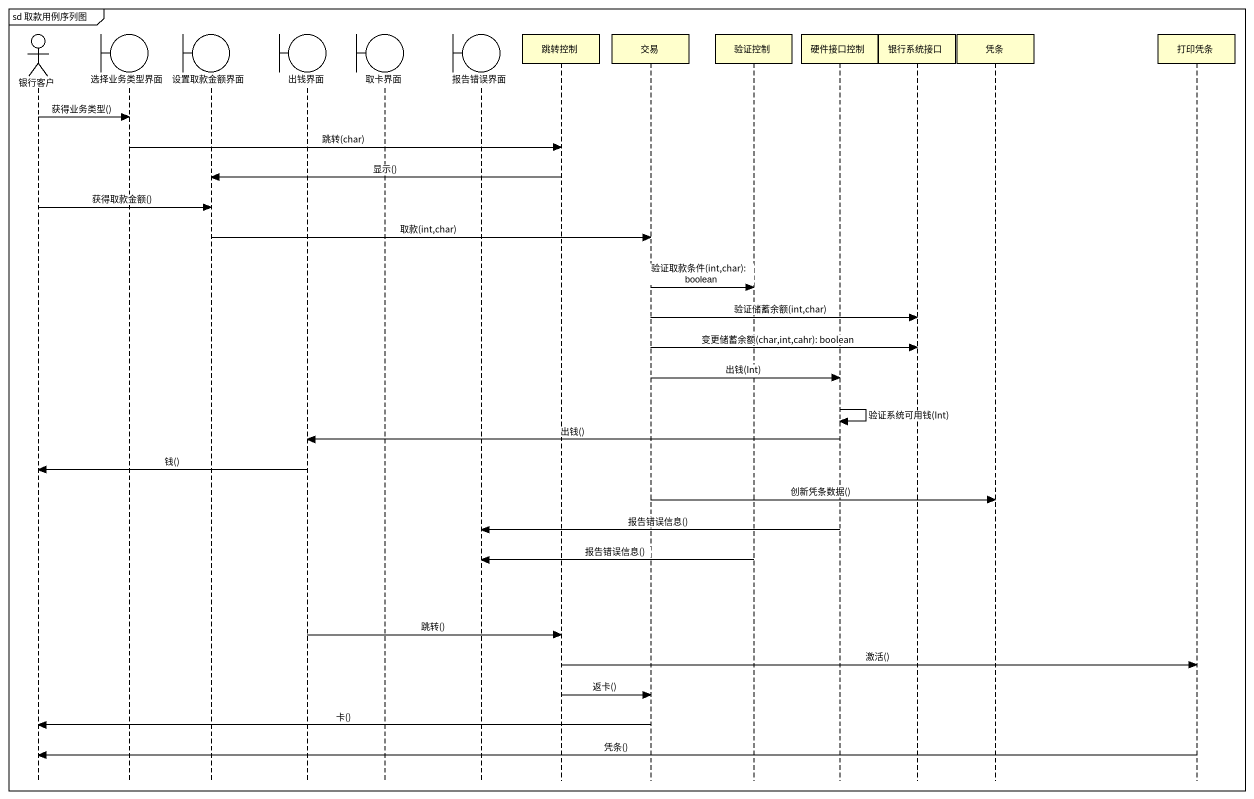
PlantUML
@startuml
mainframe sd 取款用例序列图
hide footbox
actor 银行客户
boundary 选择业务类型界面
boundary 设置取款金额界面
boundary 出钱界面
boundary 取卡界面
boundary 报告错误界面
participant 跳转控制
participant 交易
participant 验证控制
participant 硬件接口控制
participant 银行系统接口
participant 凭条
participant 打印凭条

银行客户 -> 选择业务类型界面 : 获得业务类型()
选择业务类型界面 -> 跳转控制 : 跳转(char)
跳转控制 -> 设置取款金额界面 : 显示()
银行客户 -> 设置取款金额界面 : 获得取款金额()
设置取款金额界面 -> 交易 : 取款(int,char)
交易 -> 验证控制 : 验证取款条件(int,char): boolean
交易 -> 银行系统接口 : 验证储蓄余额(int,char)
交易 -> 银行系统接口 : 变更储蓄余额(char,int,cahr): boolean
交易 -> 硬件接口控制 : 出钱(Int)
硬件接口控制 -> 硬件接口控制 : 验证系统可用钱(Int)
硬件接口控制 -> 出钱界面 : 出钱()
出钱界面 -> 银行客户 : 钱()
交易 -> 凭条 : 创新凭条数据()
硬件接口控制 -> 报告错误界面 : 报告错误信息()
验证控制 -> 报告错误界面 : 报告错误信息()
出钱界面 -> 跳转控制 : 跳转()
跳转控制 -> 打印凭条 : 激活()
跳转控制 -> 交易 : 返卡()
交易 -> 银行客户 : 卡()
打印凭条 -> 银行客户 : 凭条()
@enduml
